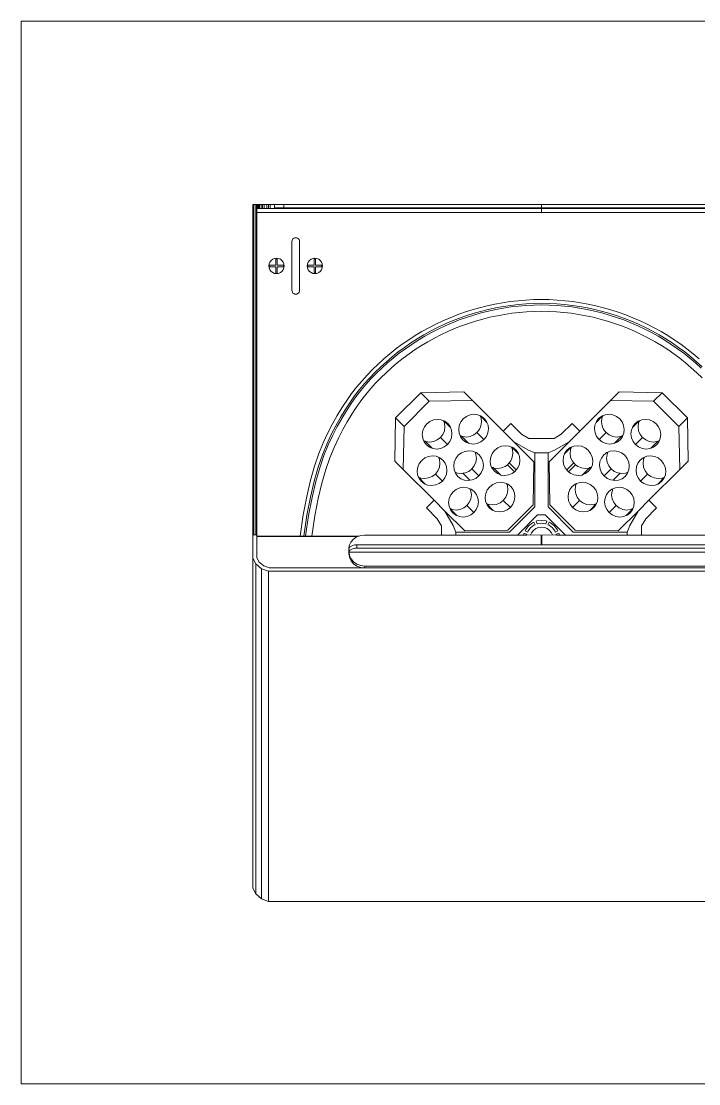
# Model space of a CAD drawing. Header units: millimetres. Extents: x 1448174 to 1599581, y -224422 to -106989.
# Drawn here: x 1483051 to 1483440, y -137443 to -136833 of the extents above; entities that cross this region are included whole.
import ezdxf

# ---------------------------------------------------------------- set-up
doc = ezdxf.new("R2010")
doc.units = ezdxf.units.MM
doc.header["$LTSCALE"] = 600
doc.header["$MEASUREMENT"] = 0
doc.layers.add('furniture', color=30, linetype='Continuous', lineweight=9)

# ---------------------------------------------------------------- blocks, each defined once
blk = doc.blocks.new('centrifuge pl')
for p, q in [((0.30517, 0.42891), (0.30892, 0.43216)), ((0.30892, 0.43216), (0.31344, 0.43378)), ((0.30892, 0.21716), (0.30892, 0.43216)), ((0.49129, 0.43378), (0.31344, 0.43378)), ((0.31344, 0.21878), (0.31344, 0.43378)), ((0.49129, 0.43378), (0.66915, 0.43378)), ((0.30517, 0.42891), (0.30329, 0.42512)), ((0.30329, 0.21012), (0.30329, 0.42512)), ((0.30517, 0.21391), (0.30517, 0.42891)), ((0.30517, 0.21391), (0.30892, 0.21716)), ((0.30727, 0.21267), (0.31033, 0.21532)), ((0.30892, 0.21716), (0.31344, 0.21878)), ((0.31033, 0.21532), (0.31394, 0.21662)), ((0.49129, 0.21878), (0.31344, 0.21878)), ((0.31394, 0.21662), (0.37622, 0.21662)), ((0.36888, 0.2139), (0.37102, 0.21535)), ((0.37102, 0.21535), (0.37353, 0.21628)), ((0.37353, 0.21503), (0.37102, 0.2141)), ((0.37353, 0.21628), (0.37622, 0.21662)), ((0.37622, 0.21537), (0.37353, 0.21503)), ((0.49129, 0.21662), (0.37622, 0.21662)), ((0.37622, 0.21537), (0.37622, 0.21662)), ((0.49129, 0.21537), (0.37622, 0.21537)), ((0.49129, 0.21878), (0.66915, 0.21878)), ((0.49129, 0.21662), (0.60637, 0.21662)), ((0.49129, 0.21537), (0.60637, 0.21537)), ((0.30517, 0.21391), (0.30329, 0.21012)), ((0.30329, 0.19551), (0.30329, 0.21012)), ((0.30579, 0.20968), (0.30727, 0.21267)), ((0.30579, 0.19618), (0.30579, 0.20968)), ((0.36592, 0.20758), (0.36623, 0.20982)), ((0.36623, 0.20857), (0.36592, 0.20633)), ((0.36623, 0.20982), (0.36725, 0.21201)), ((0.36725, 0.21076), (0.36623, 0.20857)), ((0.36725, 0.21201), (0.36888, 0.2139)), ((0.36888, 0.21265), (0.36725, 0.21076)), ((0.37102, 0.2141), (0.36888, 0.21265)), ((0.36579, 0.20633), (0.36579, 0.20758)), ((0.36579, 0.20758), (0.36592, 0.20758)), ((0.36592, 0.20633), (0.36579, 0.20633)), ((0.36579, 0.20633), (0.36597, 0.20565)), ((0.36579, 0.20417), (0.36579, 0.20633)), ((0.36579, 0.20417), (0.36597, 0.20348)), ((0.3661, 0.20193), (0.36579, 0.20417)), ((0.36592, 0.20633), (0.36592, 0.20758)), ((0.36592, 0.20633), (0.49129, 0.20633)), ((0.36597, 0.20565), (0.3665, 0.20501)), ((0.36597, 0.20348), (0.3665, 0.20285)), ((0.36712, 0.19974), (0.3661, 0.20193)), ((0.3665, 0.20501), (0.36734, 0.20447)), ((0.3665, 0.20285), (0.36734, 0.2023)), ((0.36734, 0.20447), (0.36843, 0.20405)), ((0.36734, 0.2023), (0.36843, 0.20188)), ((0.36843, 0.20405), (0.3697, 0.20378)), ((0.36843, 0.20188), (0.3697, 0.20162)), ((0.3697, 0.20378), (0.37107, 0.20369)), ((0.3697, 0.20162), (0.37107, 0.20153)), ((0.37107, 0.20369), (0.37107, 0.20153)), ((0.49129, 0.20369), (0.37107, 0.20369)), ((0.49116, 0.20153), (0.37107, 0.20153)), ((0.49129, 0.20153), (0.49116, 0.20153)), ((0.49116, 0.19618), (0.49116, 0.20153)), ((0.61666, 0.20633), (0.49129, 0.20633)), ((0.49129, 0.20369), (0.61152, 0.20369)), ((0.49129, 0.20153), (0.49143, 0.20153)), ((0.49143, 0.20153), (0.61152, 0.20153)), ((0.49143, 0.20153), (0.49143, 0.19618)), ((0.30392, 0.19496), (0.30329, 0.19551)), ((0.30329, -0.02004), (0.30329, 0.19551)), ((0.30392, 0.19496), (0.30517, 0.19496)), ((0.30392, -0.02004), (0.30392, 0.19496)), ((0.30517, 0.19496), (0.30579, 0.19551)), ((0.30517, -0.02004), (0.30517, 0.19496)), ((0.37147, 0.19618), (0.30579, 0.19618)), ((0.30579, 0.19618), (0.30582, 0.19602)), ((0.30579, 0.19551), (0.30582, 0.19602)), ((0.30579, 0.19551), (0.30579, 0.01928)), ((0.30582, 0.19602), (0.3059, 0.19589)), ((0.3059, 0.19589), (0.30602, 0.19582)), ((0.30602, 0.19582), (0.30618, 0.19579)), ((0.33401, 0.19579), (0.30618, 0.19579)), ((0.33651, 0.19579), (0.33401, 0.19579)), ((0.3376, 0.19579), (0.33651, 0.19579)), ((0.34179, 0.19579), (0.3376, 0.19579)), ((0.37252, 0.19579), (0.34179, 0.19579)), ((0.36875, 0.19785), (0.36712, 0.19974)), ((0.37089, 0.1964), (0.36875, 0.19785)), ((0.37147, 0.19618), (0.37089, 0.1964)), ((0.37252, 0.19579), (0.37147, 0.19618)), ((0.37339, 0.19547), (0.37252, 0.19579)), ((0.37609, 0.19513), (0.37339, 0.19547)), ((0.42608, 0.19513), (0.37609, 0.19513)), ((0.42608, 0.18924), (0.42608, 0.19513)), ((0.43544, 0.19513), (0.42608, 0.19513)), ((0.43544, 0.19513), (0.43544, 0.1932)), ((0.47587, 0.19513), (0.43544, 0.19513)), ((0.47587, 0.19513), (0.47587, 0.19496)), ((0.47972, 0.19513), (0.47587, 0.19513)), ((0.48879, 0.18204), (0.47587, 0.19496)), ((0.47972, 0.19513), (0.47981, 0.19439)), ((0.4816, 0.19513), (0.47972, 0.19513)), ((0.47981, 0.19439), (0.47994, 0.19408)), ((0.47994, 0.19408), (0.48174, 0.19462)), ((0.4816, 0.19513), (0.48163, 0.19488)), ((0.48422, 0.1951), (0.4816, 0.19513)), ((0.48163, 0.19488), (0.48174, 0.19462)), ((0.48422, 0.1951), (0.48421, 0.19513)), ((0.49116, 0.19513), (0.48422, 0.1951)), ((0.4848, 0.19371), (0.48422, 0.1951)), ((0.49129, 0.19618), (0.49116, 0.19618)), ((0.49116, 0.19579), (0.49116, 0.19618)), ((0.49129, 0.19579), (0.49116, 0.19579)), ((0.49116, 0.19554), (0.49116, 0.19579)), ((0.49129, 0.19552), (0.49116, 0.19554)), ((0.49116, 0.19513), (0.49116, 0.19554)), ((0.49129, 0.19618), (0.49143, 0.19618)), ((0.49129, 0.19618), (0.49129, 0.19579)), ((0.49129, 0.19579), (0.49143, 0.19579)), ((0.49129, 0.19579), (0.49129, 0.19552)), ((0.49143, 0.19554), (0.49129, 0.19552)), ((0.49143, 0.19618), (0.49143, 0.19579)), ((0.49143, 0.19579), (0.49143, 0.19554)), ((0.49143, 0.19554), (0.49143, 0.19513)), ((0.49143, 0.19513), (0.49837, 0.1951)), ((0.49379, 0.18204), (0.50672, 0.19496)), ((0.49779, 0.19371), (0.49837, 0.1951)), ((0.49837, 0.1951), (0.49838, 0.19513)), ((0.49837, 0.1951), (0.50099, 0.19513)), ((0.50095, 0.19488), (0.50085, 0.19462)), ((0.50265, 0.19408), (0.50085, 0.19462)), ((0.50099, 0.19513), (0.50095, 0.19488)), ((0.50099, 0.19513), (0.50287, 0.19513)), ((0.50277, 0.19439), (0.50265, 0.19408)), ((0.50287, 0.19513), (0.50277, 0.19439)), ((0.50287, 0.19513), (0.50672, 0.19513)), ((0.50672, 0.19513), (0.50672, 0.19496)), ((0.50672, 0.19513), (0.54715, 0.19513)), ((0.54715, 0.19513), (0.54715, 0.1932)), ((0.54715, 0.19513), (0.55651, 0.19513)), ((0.55651, 0.18924), (0.55651, 0.19513)), ((0.55651, 0.19513), (0.6065, 0.19513)), ((0.42337, 0.18454), (0.42608, 0.18924)), ((0.42837, 0.17954), (0.44132, 0.19249)), ((0.43379, 0.18894), (0.42837, 0.17954)), ((0.43544, 0.1932), (0.43379, 0.18894)), ((0.43544, 0.1932), (0.47056, 0.1932)), ((0.44132, 0.19249), (0.46936, 0.19201)), ((0.46936, 0.19201), (0.48584, 0.17553)), ((0.47056, 0.1932), (0.48703, 0.17673)), ((0.48231, 0.19324), (0.48062, 0.19245)), ((0.48062, 0.19245), (0.481, 0.19152)), ((0.481, 0.19152), (0.48289, 0.18906)), ((0.48231, 0.19324), (0.48263, 0.19246)), ((0.48263, 0.19246), (0.48422, 0.19039)), ((0.48289, 0.18906), (0.48535, 0.18717)), ((0.48422, 0.19039), (0.48629, 0.1888)), ((0.48599, 0.19216), (0.4848, 0.19371)), ((0.48535, 0.18717), (0.48628, 0.18679)), ((0.48599, 0.19216), (0.48754, 0.19097)), ((0.48707, 0.18848), (0.48628, 0.18679)), ((0.48629, 0.1888), (0.48707, 0.18848)), ((0.48754, 0.19097), (0.48935, 0.19022)), ((0.48845, 0.18791), (0.48791, 0.18611)), ((0.48845, 0.18791), (0.48871, 0.18781)), ((0.48871, 0.18781), (0.49129, 0.18746)), ((0.48935, 0.19022), (0.49129, 0.18996)), ((0.49324, 0.19022), (0.49129, 0.18996)), ((0.49388, 0.18781), (0.49129, 0.18746)), ((0.49504, 0.19097), (0.49324, 0.19022)), ((0.49414, 0.18791), (0.49388, 0.18781)), ((0.49414, 0.18791), (0.49468, 0.18611)), ((0.49504, 0.19097), (0.4966, 0.19216)), ((0.49629, 0.1888), (0.49552, 0.18848)), ((0.49552, 0.18848), (0.49631, 0.18679)), ((0.51203, 0.1932), (0.49556, 0.17673)), ((0.49837, 0.19039), (0.49629, 0.1888)), ((0.49724, 0.18717), (0.49631, 0.18679)), ((0.4966, 0.19216), (0.49779, 0.19371)), ((0.51322, 0.19201), (0.49675, 0.17553)), ((0.4997, 0.18906), (0.49724, 0.18717)), ((0.49995, 0.19246), (0.49837, 0.19039)), ((0.50159, 0.19152), (0.4997, 0.18906)), ((0.50028, 0.19324), (0.49995, 0.19246)), ((0.50028, 0.19324), (0.50197, 0.19245)), ((0.50197, 0.19245), (0.50159, 0.19152)), ((0.54715, 0.1932), (0.51203, 0.1932)), ((0.54126, 0.19249), (0.51322, 0.19201)), ((0.54126, 0.19249), (0.55422, 0.17954)), ((0.54715, 0.1932), (0.54879, 0.18894)), ((0.54879, 0.18894), (0.55422, 0.17954)), ((0.55922, 0.18454), (0.55651, 0.18924)), ((0.41629, 0.17746), (0.42337, 0.18454)), ((0.43182, 0.17817), (0.43608, 0.18243)), ((0.43204, 0.17873), (0.43354, 0.18071)), ((0.43354, 0.18071), (0.43552, 0.18221)), ((0.43552, 0.18221), (0.43608, 0.18243)), ((0.43608, 0.18243), (0.43784, 0.18314)), ((0.43784, 0.18314), (0.44034, 0.18342)), ((0.44034, 0.18342), (0.44285, 0.18305)), ((0.44266, 0.17589), (0.44724, 0.18047)), ((0.44285, 0.18305), (0.44521, 0.18204)), ((0.44521, 0.18204), (0.44724, 0.18047)), ((0.44724, 0.18047), (0.44881, 0.17844)), ((0.46162, 0.17985), (0.46412, 0.18014)), ((0.46412, 0.18014), (0.46663, 0.17977)), ((0.48791, 0.18611), (0.48822, 0.18598)), ((0.49129, 0.18558), (0.48822, 0.18598)), ((0.49129, 0.18204), (0.48879, 0.18204)), ((0.49129, 0.18558), (0.49437, 0.18598)), ((0.49129, 0.18204), (0.49379, 0.18204)), ((0.49468, 0.18611), (0.49437, 0.18598)), ((0.51847, 0.18014), (0.51596, 0.17977)), ((0.52097, 0.17985), (0.51847, 0.18014)), ((0.53535, 0.18047), (0.53377, 0.17844)), ((0.53738, 0.18204), (0.53535, 0.18047)), ((0.53992, 0.17589), (0.53535, 0.18047)), ((0.53973, 0.18305), (0.53738, 0.18204)), ((0.54225, 0.18342), (0.53973, 0.18305)), ((0.54475, 0.18314), (0.54225, 0.18342)), ((0.54651, 0.18243), (0.54475, 0.18314)), ((0.54707, 0.18221), (0.54651, 0.18243)), ((0.55077, 0.17817), (0.54651, 0.18243)), ((0.54905, 0.18071), (0.54707, 0.18221)), ((0.55055, 0.17873), (0.54905, 0.18071)), ((0.56629, 0.17746), (0.55922, 0.18454)), ((0.42129, 0.17246), (0.41629, 0.17746)), ((0.42837, 0.17954), (0.42129, 0.17246)), ((0.43082, 0.17391), (0.43111, 0.17641)), ((0.4312, 0.17139), (0.43082, 0.17391)), ((0.43111, 0.17641), (0.43173, 0.17795)), ((0.43173, 0.17795), (0.43327, 0.17856)), ((0.43173, 0.17795), (0.43182, 0.17817)), ((0.43182, 0.17817), (0.43204, 0.17873)), ((0.43327, 0.17856), (0.43577, 0.17885)), ((0.43577, 0.17885), (0.43828, 0.17848)), ((0.43828, 0.17848), (0.44063, 0.17747)), ((0.44063, 0.17747), (0.44266, 0.17589)), ((0.44266, 0.17589), (0.44424, 0.17386)), ((0.44424, 0.17386), (0.44525, 0.17151)), ((0.44881, 0.17844), (0.44982, 0.17608)), ((0.44982, 0.17608), (0.45019, 0.17357)), ((0.45019, 0.17357), (0.44991, 0.17107)), ((0.4546, 0.17062), (0.45489, 0.17312)), ((0.45489, 0.17312), (0.4555, 0.17466)), ((0.4555, 0.17466), (0.45704, 0.17528)), ((0.4555, 0.17466), (0.45559, 0.17489)), ((0.45559, 0.17489), (0.45985, 0.17915)), ((0.45559, 0.17489), (0.45581, 0.17544)), ((0.45581, 0.17544), (0.45732, 0.17742)), ((0.45704, 0.17528), (0.45954, 0.17556)), ((0.45732, 0.17742), (0.4593, 0.17893)), ((0.4593, 0.17893), (0.45985, 0.17915)), ((0.45954, 0.17556), (0.46205, 0.17519)), ((0.45985, 0.17915), (0.46162, 0.17985)), ((0.46205, 0.17519), (0.46441, 0.17418)), ((0.46441, 0.17418), (0.46644, 0.17261)), ((0.46644, 0.17261), (0.47101, 0.17718)), ((0.46663, 0.17977), (0.46898, 0.17876)), ((0.46898, 0.17876), (0.47101, 0.17718)), ((0.47101, 0.17718), (0.47259, 0.17515)), ((0.47259, 0.17515), (0.4736, 0.1728)), ((0.48632, 0.14749), (0.48584, 0.17553)), ((0.48703, 0.14161), (0.48703, 0.17673)), ((0.49556, 0.14161), (0.49556, 0.17673)), ((0.49626, 0.14749), (0.49675, 0.17553)), ((0.51, 0.17515), (0.50899, 0.1728)), ((0.51157, 0.17718), (0.51, 0.17515)), ((0.51361, 0.17876), (0.51157, 0.17718)), ((0.51615, 0.17261), (0.51157, 0.17718)), ((0.51596, 0.17977), (0.51361, 0.17876)), ((0.51818, 0.17418), (0.51615, 0.17261)), ((0.52053, 0.17519), (0.51818, 0.17418)), ((0.52305, 0.17556), (0.52053, 0.17519)), ((0.52273, 0.17915), (0.52097, 0.17985)), ((0.527, 0.17489), (0.52273, 0.17915)), ((0.52329, 0.17893), (0.52273, 0.17915)), ((0.52555, 0.17528), (0.52305, 0.17556)), ((0.52527, 0.17742), (0.52329, 0.17893)), ((0.52677, 0.17544), (0.52527, 0.17742)), ((0.52709, 0.17466), (0.52555, 0.17528)), ((0.527, 0.17489), (0.52677, 0.17544)), ((0.52709, 0.17466), (0.527, 0.17489)), ((0.5277, 0.17312), (0.52709, 0.17466)), ((0.52799, 0.17062), (0.5277, 0.17312)), ((0.53277, 0.17608), (0.53239, 0.17357)), ((0.53239, 0.17357), (0.53268, 0.17107)), ((0.53377, 0.17844), (0.53277, 0.17608)), ((0.53835, 0.17386), (0.53734, 0.17151)), ((0.53992, 0.17589), (0.53835, 0.17386)), ((0.54196, 0.17747), (0.53992, 0.17589)), ((0.54431, 0.17848), (0.54196, 0.17747)), ((0.54682, 0.17885), (0.54431, 0.17848)), ((0.54932, 0.17856), (0.54682, 0.17885)), ((0.55086, 0.17795), (0.54932, 0.17856)), ((0.55077, 0.17817), (0.55055, 0.17873)), ((0.55086, 0.17795), (0.55077, 0.17817)), ((0.55148, 0.17641), (0.55086, 0.17795)), ((0.55139, 0.17139), (0.55176, 0.17391)), ((0.55176, 0.17391), (0.55148, 0.17641)), ((0.55422, 0.17954), (0.56129, 0.17246)), ((0.56129, 0.17246), (0.56629, 0.17746)), ((0.42129, 0.17246), (0.40126, 0.15243)), ((0.43221, 0.16904), (0.4312, 0.17139)), ((0.43378, 0.16701), (0.43221, 0.16904)), ((0.43581, 0.16544), (0.43378, 0.16701)), ((0.44533, 0.16649), (0.44472, 0.16496)), ((0.44525, 0.17151), (0.44562, 0.169)), ((0.44562, 0.169), (0.44533, 0.16649)), ((0.44748, 0.16677), (0.4455, 0.16527)), ((0.44898, 0.16875), (0.44748, 0.16677)), ((0.44991, 0.17107), (0.44898, 0.16875)), ((0.45497, 0.16811), (0.4546, 0.17062)), ((0.45598, 0.16576), (0.45497, 0.16811)), ((0.46644, 0.17261), (0.46801, 0.17058)), ((0.46801, 0.17058), (0.46902, 0.16822)), ((0.46902, 0.16822), (0.46939, 0.16571)), ((0.47368, 0.16779), (0.47276, 0.16547)), ((0.4736, 0.1728), (0.47397, 0.17029)), ((0.47397, 0.17029), (0.47368, 0.16779)), ((0.50899, 0.1728), (0.50862, 0.17029)), ((0.50862, 0.17029), (0.50891, 0.16779)), ((0.50891, 0.16779), (0.50983, 0.16547)), ((0.51357, 0.16822), (0.51319, 0.16571)), ((0.51458, 0.17058), (0.51357, 0.16822)), ((0.51615, 0.17261), (0.51458, 0.17058)), ((0.52661, 0.16576), (0.52762, 0.16811)), ((0.52762, 0.16811), (0.52799, 0.17062)), ((0.53268, 0.17107), (0.53361, 0.16875)), ((0.53361, 0.16875), (0.53511, 0.16677)), ((0.53511, 0.16677), (0.53709, 0.16527)), ((0.53734, 0.17151), (0.53697, 0.169)), ((0.53697, 0.169), (0.53726, 0.16649)), ((0.53726, 0.16649), (0.53787, 0.16496)), ((0.54678, 0.16544), (0.54881, 0.16701)), ((0.54881, 0.16701), (0.55038, 0.16904)), ((0.55038, 0.16904), (0.55139, 0.17139)), ((0.56129, 0.17246), (0.58132, 0.15243)), ((0.41133, 0.15768), (0.41559, 0.16194)), ((0.41155, 0.15824), (0.41305, 0.16022)), ((0.41305, 0.16022), (0.41503, 0.16172)), ((0.41503, 0.16172), (0.41559, 0.16194)), ((0.41559, 0.16194), (0.41735, 0.16265)), ((0.41735, 0.16265), (0.41985, 0.16293)), ((0.41985, 0.16293), (0.42236, 0.16256)), ((0.42217, 0.1554), (0.42675, 0.15998)), ((0.42236, 0.16256), (0.42472, 0.16155)), ((0.42472, 0.16155), (0.42675, 0.15998)), ((0.42675, 0.15998), (0.42832, 0.15795)), ((0.43817, 0.16443), (0.43581, 0.16544)), ((0.44068, 0.16405), (0.43817, 0.16443)), ((0.43881, 0.15844), (0.44113, 0.15936)), ((0.44001, 0.15493), (0.44459, 0.15951)), ((0.44318, 0.16434), (0.44068, 0.16405)), ((0.44113, 0.15936), (0.44363, 0.15965)), ((0.44318, 0.16434), (0.44472, 0.16496)), ((0.44363, 0.15965), (0.44459, 0.15951)), ((0.44459, 0.15951), (0.44614, 0.15928)), ((0.4455, 0.16527), (0.44472, 0.16496)), ((0.44614, 0.15928), (0.44849, 0.15827)), ((0.45755, 0.16373), (0.45598, 0.16576)), ((0.45959, 0.16215), (0.45755, 0.16373)), ((0.46194, 0.16114), (0.45959, 0.16215)), ((0.46445, 0.16077), (0.46194, 0.16114)), ((0.46695, 0.16106), (0.46445, 0.16077)), ((0.46695, 0.16106), (0.46849, 0.16167)), ((0.46911, 0.16321), (0.46849, 0.16167)), ((0.46927, 0.16198), (0.46849, 0.16167)), ((0.46939, 0.16571), (0.46911, 0.16321)), ((0.47125, 0.16349), (0.46927, 0.16198)), ((0.47276, 0.16547), (0.47125, 0.16349)), ((0.50983, 0.16547), (0.51134, 0.16349)), ((0.51134, 0.16349), (0.51332, 0.16198)), ((0.51319, 0.16571), (0.51348, 0.16321)), ((0.51332, 0.16198), (0.5141, 0.16167)), ((0.51348, 0.16321), (0.5141, 0.16167)), ((0.51563, 0.16106), (0.5141, 0.16167)), ((0.51563, 0.16106), (0.51814, 0.16077)), ((0.51814, 0.16077), (0.52065, 0.16114)), ((0.52065, 0.16114), (0.523, 0.16215)), ((0.523, 0.16215), (0.52503, 0.16373)), ((0.52503, 0.16373), (0.52661, 0.16576)), ((0.53645, 0.15928), (0.5341, 0.15827)), ((0.538, 0.15951), (0.53645, 0.15928)), ((0.53709, 0.16527), (0.53787, 0.16496)), ((0.53941, 0.16434), (0.53787, 0.16496)), ((0.53896, 0.15965), (0.538, 0.15951)), ((0.54258, 0.15493), (0.538, 0.15951)), ((0.54146, 0.15936), (0.53896, 0.15965)), ((0.53941, 0.16434), (0.54191, 0.16405)), ((0.54378, 0.15844), (0.54146, 0.15936)), ((0.54191, 0.16405), (0.54442, 0.16443)), ((0.54442, 0.16443), (0.54678, 0.16544)), ((0.55584, 0.15998), (0.55427, 0.15795)), ((0.55787, 0.16155), (0.55584, 0.15998)), ((0.56041, 0.1554), (0.55584, 0.15998)), ((0.56022, 0.16256), (0.55787, 0.16155)), ((0.56274, 0.16293), (0.56022, 0.16256)), ((0.56524, 0.16265), (0.56274, 0.16293)), ((0.567, 0.16194), (0.56524, 0.16265)), ((0.56756, 0.16172), (0.567, 0.16194)), ((0.57126, 0.15768), (0.567, 0.16194)), ((0.56954, 0.16022), (0.56756, 0.16172)), ((0.57104, 0.15824), (0.56954, 0.16022)), ((0.39577, 0.14694), (0.40126, 0.15243)), ((0.40126, 0.15243), (0.40175, 0.12439)), ((0.41033, 0.15342), (0.41062, 0.15592)), ((0.41071, 0.1509), (0.41033, 0.15342)), ((0.41062, 0.15592), (0.41124, 0.15746)), ((0.41124, 0.15746), (0.41278, 0.15807)), ((0.41124, 0.15746), (0.41133, 0.15768)), ((0.41133, 0.15768), (0.41155, 0.15824)), ((0.41278, 0.15807), (0.41528, 0.15836)), ((0.41528, 0.15836), (0.41779, 0.15798)), ((0.41779, 0.15798), (0.42014, 0.15698)), ((0.42014, 0.15698), (0.42217, 0.1554)), ((0.42217, 0.1554), (0.42375, 0.15337)), ((0.42375, 0.15337), (0.42476, 0.15102)), ((0.42832, 0.15795), (0.42933, 0.15559)), ((0.42933, 0.15559), (0.4297, 0.15308)), ((0.4297, 0.15308), (0.42942, 0.15058)), ((0.43411, 0.15013), (0.4344, 0.15263)), ((0.4344, 0.15263), (0.43501, 0.15417)), ((0.43501, 0.15417), (0.43532, 0.15495)), ((0.43501, 0.15417), (0.43655, 0.15479)), ((0.43532, 0.15495), (0.43683, 0.15693)), ((0.43655, 0.15479), (0.43905, 0.15507)), ((0.43683, 0.15693), (0.43881, 0.15844)), ((0.43905, 0.15507), (0.44001, 0.15493)), ((0.44001, 0.15493), (0.44156, 0.1547)), ((0.44156, 0.1547), (0.44392, 0.15369)), ((0.44392, 0.15369), (0.44595, 0.15212)), ((0.44595, 0.15212), (0.45052, 0.15669)), ((0.44849, 0.15827), (0.45052, 0.15669)), ((0.45052, 0.15669), (0.4521, 0.15466)), ((0.4521, 0.15466), (0.45311, 0.15231)), ((0.45311, 0.15231), (0.45348, 0.1498)), ((0.4591, 0.15167), (0.4606, 0.15365)), ((0.45971, 0.15126), (0.46428, 0.15583)), ((0.4606, 0.15365), (0.46258, 0.15515)), ((0.46258, 0.15515), (0.46428, 0.15583)), ((0.46428, 0.15583), (0.4649, 0.15608)), ((0.4649, 0.15608), (0.4674, 0.15637)), ((0.4674, 0.15637), (0.46991, 0.15599)), ((0.46909, 0.14932), (0.47367, 0.1539)), ((0.46991, 0.15599), (0.47227, 0.15498)), ((0.47021, 0.1482), (0.47479, 0.15278)), ((0.47227, 0.15498), (0.47367, 0.1539)), ((0.47367, 0.1539), (0.4743, 0.15341)), ((0.4743, 0.15341), (0.47479, 0.15278)), ((0.47479, 0.15278), (0.47587, 0.15138)), ((0.5078, 0.15278), (0.50672, 0.15138)), ((0.50829, 0.15341), (0.5078, 0.15278)), ((0.51238, 0.1482), (0.5078, 0.15278)), ((0.50892, 0.1539), (0.50829, 0.15341)), ((0.51032, 0.15498), (0.50892, 0.1539)), ((0.5135, 0.14932), (0.50892, 0.1539)), ((0.51267, 0.15599), (0.51032, 0.15498)), ((0.51519, 0.15637), (0.51267, 0.15599)), ((0.51769, 0.15608), (0.51519, 0.15637)), ((0.5183, 0.15583), (0.51769, 0.15608)), ((0.52288, 0.15126), (0.5183, 0.15583)), ((0.52001, 0.15515), (0.5183, 0.15583)), ((0.52199, 0.15365), (0.52001, 0.15515)), ((0.52349, 0.15167), (0.52199, 0.15365)), ((0.52948, 0.15231), (0.52911, 0.1498)), ((0.53049, 0.15466), (0.52948, 0.15231)), ((0.53206, 0.15669), (0.53049, 0.15466)), ((0.5341, 0.15827), (0.53206, 0.15669)), ((0.53664, 0.15212), (0.53206, 0.15669)), ((0.53867, 0.15369), (0.53664, 0.15212)), ((0.54102, 0.1547), (0.53867, 0.15369)), ((0.54258, 0.15493), (0.54102, 0.1547)), ((0.54354, 0.15507), (0.54258, 0.15493)), ((0.54604, 0.15479), (0.54354, 0.15507)), ((0.54576, 0.15693), (0.54378, 0.15844)), ((0.54727, 0.15495), (0.54576, 0.15693)), ((0.54758, 0.15417), (0.54604, 0.15479)), ((0.54758, 0.15417), (0.54727, 0.15495)), ((0.54819, 0.15263), (0.54758, 0.15417)), ((0.54848, 0.15013), (0.54819, 0.15263)), ((0.55326, 0.15559), (0.55288, 0.15308)), ((0.55288, 0.15308), (0.55317, 0.15058)), ((0.55427, 0.15795), (0.55326, 0.15559)), ((0.55884, 0.15337), (0.55783, 0.15102)), ((0.56041, 0.1554), (0.55884, 0.15337)), ((0.56245, 0.15698), (0.56041, 0.1554)), ((0.5648, 0.15798), (0.56245, 0.15698)), ((0.56731, 0.15836), (0.5648, 0.15798)), ((0.56981, 0.15807), (0.56731, 0.15836)), ((0.57135, 0.15746), (0.56981, 0.15807)), ((0.57126, 0.15768), (0.57104, 0.15824)), ((0.57135, 0.15746), (0.57126, 0.15768)), ((0.57197, 0.15592), (0.57135, 0.15746)), ((0.57188, 0.1509), (0.57225, 0.15342)), ((0.57225, 0.15342), (0.57197, 0.15592)), ((0.58132, 0.15243), (0.58084, 0.12439)), ((0.58681, 0.14694), (0.58132, 0.15243)), ((0.39577, 0.14694), (0.39626, 0.1189)), ((0.41172, 0.14855), (0.41071, 0.1509)), ((0.41172, 0.14855), (0.41329, 0.14652)), ((0.41329, 0.14652), (0.41532, 0.14495)), ((0.42484, 0.146), (0.42423, 0.14447)), ((0.42476, 0.15102), (0.42513, 0.14851)), ((0.42513, 0.14851), (0.42484, 0.146)), ((0.42699, 0.14628), (0.42501, 0.14478)), ((0.42849, 0.14826), (0.42699, 0.14628)), ((0.42942, 0.15058), (0.42849, 0.14826)), ((0.43448, 0.14762), (0.43411, 0.15013)), ((0.43549, 0.14527), (0.43448, 0.14762)), ((0.44595, 0.15212), (0.44752, 0.15009)), ((0.44752, 0.15009), (0.44853, 0.14773)), ((0.44853, 0.14773), (0.4489, 0.14522)), ((0.45319, 0.1473), (0.45227, 0.14498)), ((0.45348, 0.1498), (0.45319, 0.1473)), ((0.45788, 0.14685), (0.45817, 0.14935)), ((0.45826, 0.14434), (0.45788, 0.14685)), ((0.45817, 0.14935), (0.45879, 0.15089)), ((0.45879, 0.15089), (0.4591, 0.15167)), ((0.45879, 0.15089), (0.45971, 0.15126)), ((0.45971, 0.15126), (0.46032, 0.1515)), ((0.46032, 0.1515), (0.46283, 0.15179)), ((0.46283, 0.15179), (0.46534, 0.15142)), ((0.46534, 0.15142), (0.46769, 0.15041)), ((0.46769, 0.15041), (0.46909, 0.14932)), ((0.46909, 0.14932), (0.47021, 0.1482)), ((0.47021, 0.1482), (0.4713, 0.1468)), ((0.4713, 0.1468), (0.4723, 0.14445)), ((0.48632, 0.14749), (0.47337, 0.13454)), ((0.47587, 0.15138), (0.47688, 0.14902)), ((0.47688, 0.14902), (0.47725, 0.14651)), ((0.47725, 0.14651), (0.47697, 0.14401)), ((0.50922, 0.13454), (0.49626, 0.14749)), ((0.50571, 0.14902), (0.50533, 0.14651)), ((0.50533, 0.14651), (0.50562, 0.14401)), ((0.50672, 0.15138), (0.50571, 0.14902)), ((0.51129, 0.1468), (0.51028, 0.14445)), ((0.51238, 0.1482), (0.51129, 0.1468)), ((0.5135, 0.14932), (0.51238, 0.1482)), ((0.5149, 0.15041), (0.5135, 0.14932)), ((0.51725, 0.15142), (0.5149, 0.15041)), ((0.51976, 0.15179), (0.51725, 0.15142)), ((0.52226, 0.1515), (0.51976, 0.15179)), ((0.52288, 0.15126), (0.52226, 0.1515)), ((0.5238, 0.15089), (0.52288, 0.15126)), ((0.5238, 0.15089), (0.52349, 0.15167)), ((0.52442, 0.14935), (0.5238, 0.15089)), ((0.52433, 0.14434), (0.5247, 0.14685)), ((0.5247, 0.14685), (0.52442, 0.14935)), ((0.52911, 0.1498), (0.5294, 0.1473)), ((0.5294, 0.1473), (0.53032, 0.14498)), ((0.53406, 0.14773), (0.53368, 0.14522)), ((0.53507, 0.15009), (0.53406, 0.14773)), ((0.53664, 0.15212), (0.53507, 0.15009)), ((0.5471, 0.14527), (0.54811, 0.14762)), ((0.54811, 0.14762), (0.54848, 0.15013)), ((0.55317, 0.15058), (0.5541, 0.14826)), ((0.5541, 0.14826), (0.5556, 0.14628)), ((0.5556, 0.14628), (0.55758, 0.14478)), ((0.55783, 0.15102), (0.55746, 0.14851)), ((0.55746, 0.14851), (0.55775, 0.146)), ((0.55775, 0.146), (0.55836, 0.14447)), ((0.5693, 0.14652), (0.56727, 0.14495)), ((0.57087, 0.14855), (0.5693, 0.14652)), ((0.57087, 0.14855), (0.57188, 0.1509)), ((0.58681, 0.14694), (0.58633, 0.1189)), ((0.41767, 0.14394), (0.41532, 0.14495)), ((0.41544, 0.13405), (0.42002, 0.13863)), ((0.42019, 0.14356), (0.41767, 0.14394)), ((0.41832, 0.13795), (0.42002, 0.13863)), ((0.42002, 0.13863), (0.42063, 0.13887)), ((0.42269, 0.14385), (0.42019, 0.14356)), ((0.42063, 0.13887), (0.42314, 0.13916)), ((0.42269, 0.14385), (0.42423, 0.14447)), ((0.42314, 0.13916), (0.42565, 0.13879)), ((0.42501, 0.14478), (0.42423, 0.14447)), ((0.42565, 0.13879), (0.428, 0.13778)), ((0.43706, 0.14323), (0.43549, 0.14527)), ((0.4391, 0.14166), (0.43706, 0.14323)), ((0.44145, 0.14065), (0.4391, 0.14166)), ((0.44145, 0.14065), (0.44396, 0.14028)), ((0.44646, 0.14057), (0.44396, 0.14028)), ((0.448, 0.14118), (0.44646, 0.14057)), ((0.44862, 0.14272), (0.448, 0.14118)), ((0.44878, 0.14149), (0.448, 0.14118)), ((0.4489, 0.14522), (0.44862, 0.14272)), ((0.45076, 0.143), (0.44878, 0.14149)), ((0.45227, 0.14498), (0.45076, 0.143)), ((0.45927, 0.14198), (0.45826, 0.14434)), ((0.46084, 0.13995), (0.45927, 0.14198)), ((0.46287, 0.13838), (0.46084, 0.13995)), ((0.47239, 0.13944), (0.47178, 0.1379)), ((0.472, 0.13799), (0.47626, 0.14225)), ((0.4723, 0.14445), (0.47268, 0.14194)), ((0.47268, 0.14194), (0.47239, 0.13944)), ((0.47454, 0.13971), (0.47256, 0.13821)), ((0.47337, 0.13454), (0.48277, 0.13996)), ((0.47604, 0.14169), (0.47454, 0.13971)), ((0.47626, 0.14225), (0.47604, 0.14169)), ((0.47697, 0.14401), (0.47626, 0.14225)), ((0.48277, 0.13996), (0.48703, 0.14161)), ((0.48703, 0.14161), (0.49129, 0.14161)), ((0.49556, 0.14161), (0.49129, 0.14161)), ((0.49982, 0.13996), (0.49556, 0.14161)), ((0.50922, 0.13454), (0.49982, 0.13996)), ((0.50562, 0.14401), (0.50633, 0.14225)), ((0.51059, 0.13799), (0.50633, 0.14225)), ((0.50633, 0.14225), (0.50655, 0.14169)), ((0.50655, 0.14169), (0.50805, 0.13971)), ((0.50805, 0.13971), (0.51003, 0.13821)), ((0.51028, 0.14445), (0.50991, 0.14194)), ((0.50991, 0.14194), (0.5102, 0.13944)), ((0.5102, 0.13944), (0.51081, 0.1379)), ((0.51972, 0.13838), (0.52175, 0.13995)), ((0.52175, 0.13995), (0.52332, 0.14198)), ((0.52332, 0.14198), (0.52433, 0.14434)), ((0.53032, 0.14498), (0.53183, 0.143)), ((0.53183, 0.143), (0.53381, 0.14149)), ((0.53368, 0.14522), (0.53397, 0.14272)), ((0.53381, 0.14149), (0.53459, 0.14118)), ((0.53397, 0.14272), (0.53459, 0.14118)), ((0.53459, 0.14118), (0.53613, 0.14057)), ((0.53613, 0.14057), (0.53863, 0.14028)), ((0.54114, 0.14065), (0.53863, 0.14028)), ((0.54114, 0.14065), (0.54349, 0.14166)), ((0.54349, 0.14166), (0.54552, 0.14323)), ((0.54552, 0.14323), (0.5471, 0.14527)), ((0.55694, 0.13879), (0.55459, 0.13778)), ((0.55945, 0.13916), (0.55694, 0.13879)), ((0.55758, 0.14478), (0.55836, 0.14447)), ((0.5599, 0.14385), (0.55836, 0.14447)), ((0.56195, 0.13887), (0.55945, 0.13916)), ((0.5599, 0.14385), (0.5624, 0.14356)), ((0.56257, 0.13863), (0.56195, 0.13887)), ((0.5624, 0.14356), (0.56491, 0.14394)), ((0.56427, 0.13795), (0.56257, 0.13863)), ((0.56715, 0.13405), (0.56257, 0.13863)), ((0.56491, 0.14394), (0.56727, 0.14495)), ((0.41362, 0.12964), (0.41391, 0.13214)), ((0.41391, 0.13214), (0.41452, 0.13368)), ((0.41452, 0.13368), (0.41483, 0.13446)), ((0.41452, 0.13368), (0.41544, 0.13405)), ((0.41483, 0.13446), (0.41634, 0.13644)), ((0.41544, 0.13405), (0.41606, 0.1343)), ((0.41606, 0.1343), (0.41856, 0.13458)), ((0.41634, 0.13644), (0.41832, 0.13795)), ((0.41856, 0.13458), (0.42107, 0.13421)), ((0.42107, 0.13421), (0.42343, 0.1332)), ((0.42343, 0.1332), (0.42546, 0.13163)), ((0.42546, 0.13163), (0.43003, 0.1362)), ((0.42546, 0.13163), (0.42703, 0.1296)), ((0.428, 0.13778), (0.43003, 0.1362)), ((0.43003, 0.1362), (0.43161, 0.13417)), ((0.43161, 0.13417), (0.43262, 0.13182)), ((0.43262, 0.13182), (0.43299, 0.12931)), ((0.43861, 0.13118), (0.44011, 0.13316)), ((0.43922, 0.13077), (0.44379, 0.13534)), ((0.44011, 0.13316), (0.44209, 0.13466)), ((0.44209, 0.13466), (0.44379, 0.13534)), ((0.44379, 0.13534), (0.44441, 0.13559)), ((0.44441, 0.13559), (0.44691, 0.13587)), ((0.44691, 0.13587), (0.44942, 0.1355)), ((0.44923, 0.12834), (0.45381, 0.13292)), ((0.44942, 0.1355), (0.45178, 0.13449)), ((0.45178, 0.13449), (0.45381, 0.13292)), ((0.45381, 0.13292), (0.45538, 0.13089)), ((0.46522, 0.13737), (0.46287, 0.13838)), ((0.46774, 0.137), (0.46522, 0.13737)), ((0.46629, 0.12746), (0.47337, 0.13454)), ((0.47024, 0.13728), (0.46774, 0.137)), ((0.47178, 0.1379), (0.47024, 0.13728)), ((0.472, 0.13799), (0.47178, 0.1379)), ((0.47256, 0.13821), (0.472, 0.13799)), ((0.48307, 0.13225), (0.47837, 0.12954)), ((0.49129, 0.13225), (0.48307, 0.13225)), ((0.49129, 0.13225), (0.49952, 0.13225)), ((0.49952, 0.13225), (0.50422, 0.12954)), ((0.51629, 0.12746), (0.50922, 0.13454)), ((0.51003, 0.13821), (0.51059, 0.13799)), ((0.51059, 0.13799), (0.51081, 0.1379)), ((0.51081, 0.1379), (0.51235, 0.13728)), ((0.51235, 0.13728), (0.51485, 0.137)), ((0.51485, 0.137), (0.51736, 0.13737)), ((0.51736, 0.13737), (0.51972, 0.13838)), ((0.52878, 0.13292), (0.52721, 0.13089)), ((0.53081, 0.13449), (0.52878, 0.13292)), ((0.53336, 0.12834), (0.52878, 0.13292)), ((0.53317, 0.1355), (0.53081, 0.13449)), ((0.53568, 0.13587), (0.53317, 0.1355)), ((0.53818, 0.13559), (0.53568, 0.13587)), ((0.5388, 0.13534), (0.53818, 0.13559)), ((0.5405, 0.13466), (0.5388, 0.13534)), ((0.54337, 0.13077), (0.5388, 0.13534)), ((0.54248, 0.13316), (0.5405, 0.13466)), ((0.54398, 0.13118), (0.54248, 0.13316)), ((0.54997, 0.13182), (0.5496, 0.12931)), ((0.55098, 0.13417), (0.54997, 0.13182)), ((0.55255, 0.1362), (0.55098, 0.13417)), ((0.55459, 0.13778), (0.55255, 0.1362)), ((0.55713, 0.13163), (0.55255, 0.1362)), ((0.55713, 0.13163), (0.55556, 0.1296)), ((0.55916, 0.1332), (0.55713, 0.13163)), ((0.56152, 0.13421), (0.55916, 0.1332)), ((0.56403, 0.13458), (0.56152, 0.13421)), ((0.56653, 0.1343), (0.56403, 0.13458)), ((0.56625, 0.13644), (0.56427, 0.13795)), ((0.56776, 0.13446), (0.56625, 0.13644)), ((0.56715, 0.13405), (0.56653, 0.1343)), ((0.56807, 0.13368), (0.56715, 0.13405)), ((0.56807, 0.13368), (0.56776, 0.13446)), ((0.56868, 0.13214), (0.56807, 0.13368)), ((0.56897, 0.12964), (0.56868, 0.13214)), ((0.41399, 0.12713), (0.41362, 0.12964)), ((0.415, 0.12478), (0.41399, 0.12713)), ((0.41657, 0.12274), (0.415, 0.12478)), ((0.42703, 0.1296), (0.42804, 0.12724)), ((0.42773, 0.12078), (0.432, 0.12504)), ((0.42804, 0.12724), (0.42841, 0.12473)), ((0.42841, 0.12473), (0.42813, 0.12223)), ((0.432, 0.12504), (0.43177, 0.12449)), ((0.4327, 0.12681), (0.432, 0.12504)), ((0.43299, 0.12931), (0.4327, 0.12681)), ((0.43739, 0.12636), (0.43768, 0.12886)), ((0.43777, 0.12385), (0.43739, 0.12636)), ((0.43768, 0.12886), (0.4383, 0.1304)), ((0.4383, 0.1304), (0.43861, 0.13118)), ((0.4383, 0.1304), (0.43922, 0.13077)), ((0.43922, 0.13077), (0.43983, 0.13101)), ((0.43983, 0.13101), (0.44234, 0.1313)), ((0.44234, 0.1313), (0.44485, 0.13093)), ((0.44485, 0.13093), (0.4472, 0.12992)), ((0.46629, 0.12746), (0.44626, 0.10743)), ((0.4472, 0.12992), (0.44923, 0.12834)), ((0.44923, 0.12834), (0.45081, 0.12631)), ((0.45081, 0.12631), (0.45181, 0.12396)), ((0.45538, 0.13089), (0.45639, 0.12853)), ((0.45639, 0.12853), (0.45676, 0.12602)), ((0.45676, 0.12602), (0.45648, 0.12352)), ((0.47129, 0.12246), (0.46629, 0.12746)), ((0.47837, 0.12954), (0.47129, 0.12246)), ((0.50422, 0.12954), (0.51129, 0.12246)), ((0.51129, 0.12246), (0.51629, 0.12746)), ((0.51629, 0.12746), (0.53632, 0.10743)), ((0.5262, 0.12853), (0.52582, 0.12602)), ((0.52582, 0.12602), (0.52611, 0.12352)), ((0.52721, 0.13089), (0.5262, 0.12853)), ((0.53178, 0.12631), (0.53077, 0.12396)), ((0.53336, 0.12834), (0.53178, 0.12631)), ((0.53539, 0.12992), (0.53336, 0.12834)), ((0.53774, 0.13093), (0.53539, 0.12992)), ((0.54025, 0.1313), (0.53774, 0.13093)), ((0.54275, 0.13101), (0.54025, 0.1313)), ((0.54337, 0.13077), (0.54275, 0.13101)), ((0.54429, 0.1304), (0.54337, 0.13077)), ((0.54429, 0.1304), (0.54398, 0.13118)), ((0.54491, 0.12886), (0.54429, 0.1304)), ((0.54482, 0.12385), (0.54519, 0.12636)), ((0.54519, 0.12636), (0.54491, 0.12886)), ((0.5496, 0.12931), (0.54989, 0.12681)), ((0.54989, 0.12681), (0.55059, 0.12504)), ((0.55059, 0.12504), (0.55081, 0.12449)), ((0.55485, 0.12078), (0.55059, 0.12504)), ((0.55455, 0.12724), (0.55417, 0.12473)), ((0.55417, 0.12473), (0.55446, 0.12223)), ((0.55556, 0.1296), (0.55455, 0.12724)), ((0.56601, 0.12274), (0.56759, 0.12478)), ((0.56759, 0.12478), (0.5686, 0.12713)), ((0.5686, 0.12713), (0.56897, 0.12964)), ((0.39626, 0.1189), (0.40175, 0.12439)), ((0.41273, 0.10243), (0.39626, 0.1189)), ((0.41822, 0.10792), (0.40175, 0.12439)), ((0.41861, 0.12117), (0.41657, 0.12274)), ((0.42096, 0.12016), (0.41861, 0.12117)), ((0.42347, 0.11979), (0.42096, 0.12016)), ((0.42597, 0.12008), (0.42347, 0.11979)), ((0.42751, 0.12069), (0.42597, 0.12008)), ((0.42813, 0.12223), (0.42751, 0.12069)), ((0.42773, 0.12078), (0.42751, 0.12069)), ((0.42829, 0.121), (0.42773, 0.12078)), ((0.43027, 0.12251), (0.42829, 0.121)), ((0.43177, 0.12449), (0.43027, 0.12251)), ((0.43877, 0.12149), (0.43777, 0.12385)), ((0.44035, 0.11946), (0.43877, 0.12149)), ((0.44238, 0.11789), (0.44035, 0.11946)), ((0.44473, 0.11688), (0.44238, 0.11789)), ((0.4519, 0.11895), (0.45129, 0.11741)), ((0.45151, 0.1175), (0.45577, 0.12176)), ((0.45207, 0.11772), (0.45151, 0.1175)), ((0.45181, 0.12396), (0.45219, 0.12145)), ((0.45219, 0.12145), (0.4519, 0.11895)), ((0.45405, 0.11922), (0.45207, 0.11772)), ((0.45555, 0.1212), (0.45405, 0.11922)), ((0.45577, 0.12176), (0.45555, 0.1212)), ((0.45648, 0.12352), (0.45577, 0.12176)), ((0.52611, 0.12352), (0.52682, 0.12176)), ((0.53108, 0.1175), (0.52682, 0.12176)), ((0.52682, 0.12176), (0.52704, 0.1212)), ((0.52704, 0.1212), (0.52854, 0.11922)), ((0.52854, 0.11922), (0.53052, 0.11772)), ((0.53077, 0.12396), (0.5304, 0.12145)), ((0.5304, 0.12145), (0.53069, 0.11895)), ((0.53052, 0.11772), (0.53108, 0.1175)), ((0.53069, 0.11895), (0.5313, 0.11741)), ((0.53785, 0.11688), (0.54021, 0.11789)), ((0.54021, 0.11789), (0.54224, 0.11946)), ((0.54224, 0.11946), (0.54381, 0.12149)), ((0.54381, 0.12149), (0.54482, 0.12385)), ((0.55081, 0.12449), (0.55232, 0.12251)), ((0.55232, 0.12251), (0.5543, 0.121)), ((0.5543, 0.121), (0.55485, 0.12078)), ((0.55446, 0.12223), (0.55508, 0.12069)), ((0.55485, 0.12078), (0.55508, 0.12069)), ((0.55508, 0.12069), (0.55662, 0.12008)), ((0.55662, 0.12008), (0.55912, 0.11979)), ((0.55912, 0.11979), (0.56163, 0.12016)), ((0.56163, 0.12016), (0.56398, 0.12117)), ((0.56398, 0.12117), (0.56601, 0.12274)), ((0.56436, 0.10792), (0.58084, 0.12439)), ((0.56985, 0.10243), (0.58633, 0.1189)), ((0.58633, 0.1189), (0.58084, 0.12439)), ((0.44725, 0.1165), (0.44473, 0.11688)), ((0.44975, 0.11679), (0.44725, 0.1165)), ((0.45129, 0.11741), (0.44975, 0.11679)), ((0.45151, 0.1175), (0.45129, 0.11741)), ((0.53108, 0.1175), (0.5313, 0.11741)), ((0.5313, 0.11741), (0.53284, 0.11679)), ((0.53284, 0.11679), (0.53534, 0.1165)), ((0.53534, 0.1165), (0.53785, 0.11688)), ((0.41273, 0.10243), (0.41822, 0.10792)), ((0.44626, 0.10743), (0.41822, 0.10792)), ((0.44077, 0.10194), (0.44626, 0.10743)), ((0.53632, 0.10743), (0.56436, 0.10792)), ((0.54181, 0.10194), (0.53632, 0.10743)), ((0.56985, 0.10243), (0.56436, 0.10792)), ((0.44077, 0.10194), (0.41273, 0.10243)), ((0.54181, 0.10194), (0.56985, 0.10243)), ((0.32878, 0.03641), (0.32869, 0.03576)), ((0.32869, 0.03576), (0.32869, 0.00401)), ((0.32903, 0.03701), (0.32878, 0.03641)), ((0.32942, 0.03753), (0.32903, 0.03701)), ((0.32994, 0.03793), (0.32942, 0.03753)), ((0.33054, 0.03818), (0.32994, 0.03793)), ((0.33119, 0.03826), (0.33054, 0.03818)), ((0.33184, 0.03818), (0.33119, 0.03826)), ((0.33244, 0.03793), (0.33184, 0.03818)), ((0.33296, 0.03753), (0.33244, 0.03793)), ((0.33336, 0.03701), (0.33296, 0.03753)), ((0.33361, 0.03641), (0.33336, 0.03701)), ((0.33369, 0.03576), (0.33361, 0.03641)), ((0.33369, 0.00401), (0.33369, 0.03576)), ((0.31386, 0.02118), (0.31369, 0.01989)), ((0.31436, 0.02239), (0.31386, 0.02118)), ((0.31516, 0.02342), (0.31436, 0.02239)), ((0.31619, 0.02422), (0.31516, 0.02342)), ((0.3174, 0.02472), (0.31619, 0.02422)), ((0.31869, 0.02489), (0.3174, 0.02472)), ((0.31819, 0.02443), (0.31869, 0.0245)), ((0.31819, 0.02039), (0.31819, 0.02443)), ((0.31999, 0.02472), (0.31869, 0.02489)), ((0.31919, 0.02443), (0.31869, 0.0245)), ((0.31919, 0.02443), (0.31919, 0.02039)), ((0.32119, 0.02422), (0.31999, 0.02472)), ((0.32119, 0.02422), (0.32223, 0.02342)), ((0.32302, 0.02239), (0.32223, 0.02342)), ((0.32352, 0.02118), (0.32302, 0.02239)), ((0.32369, 0.01989), (0.32352, 0.02118)), ((0.33886, 0.02118), (0.33869, 0.01989)), ((0.33936, 0.02239), (0.33886, 0.02118)), ((0.34016, 0.02342), (0.33936, 0.02239)), ((0.34119, 0.02422), (0.34016, 0.02342)), ((0.3424, 0.02472), (0.34119, 0.02422)), ((0.34369, 0.02489), (0.3424, 0.02472)), ((0.34319, 0.02443), (0.34369, 0.0245)), ((0.34319, 0.02039), (0.34319, 0.02443)), ((0.34499, 0.02472), (0.34369, 0.02489)), ((0.34419, 0.02443), (0.34369, 0.0245)), ((0.34419, 0.02443), (0.34419, 0.02039)), ((0.34619, 0.02422), (0.34499, 0.02472)), ((0.34723, 0.02342), (0.34619, 0.02422)), ((0.34802, 0.02239), (0.34723, 0.02342)), ((0.34852, 0.02118), (0.34802, 0.02239)), ((0.34869, 0.01989), (0.34852, 0.02118)), ((0.30579, 0.01928), (0.30579, 0.01921)), ((0.30579, 0.01921), (0.30579, 0.01895)), ((0.30579, 0.01895), (0.30579, 0.01884)), ((0.30579, 0.01884), (0.30579, -0.01504)), ((0.31369, 0.01989), (0.31386, 0.0186)), ((0.31386, 0.0186), (0.31436, 0.01739)), ((0.31408, 0.01989), (0.31415, 0.02039)), ((0.31408, 0.01989), (0.31415, 0.01939)), ((0.31819, 0.02039), (0.31415, 0.02039)), ((0.31415, 0.01939), (0.31819, 0.01939)), ((0.31436, 0.01739), (0.31516, 0.01635)), ((0.31516, 0.01635), (0.31619, 0.01556)), ((0.31619, 0.01556), (0.3174, 0.01506)), ((0.3174, 0.01506), (0.31869, 0.01489)), ((0.31819, 0.01939), (0.31819, 0.01535)), ((0.31819, 0.01535), (0.31869, 0.01528)), ((0.31869, 0.01528), (0.31919, 0.01535)), ((0.31999, 0.01506), (0.31869, 0.01489)), ((0.31919, 0.02039), (0.32323, 0.02039)), ((0.31919, 0.01535), (0.31919, 0.01939)), ((0.32323, 0.01939), (0.31919, 0.01939)), ((0.31999, 0.01506), (0.32119, 0.01556)), ((0.32119, 0.01556), (0.32223, 0.01635)), ((0.32223, 0.01635), (0.32302, 0.01739)), ((0.32302, 0.01739), (0.32352, 0.0186)), ((0.3233, 0.01989), (0.32323, 0.02039)), ((0.32323, 0.01939), (0.3233, 0.01989)), ((0.32352, 0.0186), (0.32369, 0.01989)), ((0.33869, 0.01989), (0.33886, 0.0186)), ((0.33886, 0.0186), (0.33936, 0.01739)), ((0.33908, 0.01989), (0.33915, 0.02039)), ((0.33908, 0.01989), (0.33915, 0.01939)), ((0.34319, 0.02039), (0.33915, 0.02039)), ((0.33915, 0.01939), (0.34319, 0.01939)), ((0.33936, 0.01739), (0.34016, 0.01635)), ((0.34016, 0.01635), (0.34119, 0.01556)), ((0.34119, 0.01556), (0.3424, 0.01506)), ((0.3424, 0.01506), (0.34369, 0.01489)), ((0.34319, 0.01939), (0.34319, 0.01535)), ((0.34319, 0.01535), (0.34369, 0.01528)), ((0.34369, 0.01528), (0.34419, 0.01535)), ((0.34369, 0.01489), (0.34499, 0.01506)), ((0.34419, 0.02039), (0.34823, 0.02039)), ((0.34419, 0.01535), (0.34419, 0.01939)), ((0.34823, 0.01939), (0.34419, 0.01939)), ((0.34499, 0.01506), (0.34619, 0.01556)), ((0.34619, 0.01556), (0.34723, 0.01635)), ((0.34723, 0.01635), (0.34802, 0.01739)), ((0.34802, 0.01739), (0.34852, 0.0186)), ((0.3483, 0.01989), (0.34823, 0.02039)), ((0.34823, 0.01939), (0.3483, 0.01989)), ((0.34852, 0.0186), (0.34869, 0.01989)), ((0.32869, 0.00401), (0.32878, 0.00337)), ((0.32878, 0.00337), (0.32903, 0.00276)), ((0.32903, 0.00276), (0.32942, 0.00225)), ((0.32942, 0.00225), (0.32994, 0.00185)), ((0.33054, 0.0016), (0.32994, 0.00185)), ((0.33054, 0.0016), (0.33119, 0.00151)), ((0.33119, 0.00151), (0.33184, 0.0016)), ((0.33184, 0.0016), (0.33244, 0.00185)), ((0.33244, 0.00185), (0.33296, 0.00225)), ((0.33296, 0.00225), (0.33336, 0.00276)), ((0.33336, 0.00276), (0.33361, 0.00337)), ((0.33361, 0.00337), (0.33369, 0.00401)), ((0.30392, -0.02004), (0.30329, -0.02004)), ((0.30392, -0.02004), (0.30517, -0.02004)), ((0.30517, -0.02004), (0.30579, -0.02004)), ((0.49129, -0.01504), (0.30579, -0.01504)), ((0.30579, -0.01668), (0.30579, -0.01504)), ((0.30579, -0.01668), (0.30579, -0.0168)), ((0.30579, -0.0168), (0.30579, -0.01745)), ((0.30579, -0.01745), (0.30579, -0.0175)), ((0.30579, -0.0175), (0.30579, -0.01754)), ((0.30579, -0.02004), (0.30579, -0.01754)), ((0.30639, -0.01754), (0.30579, -0.01754)), ((0.30639, -0.02004), (0.30579, -0.02004)), ((0.30639, -0.02004), (0.30639, -0.01754)), ((0.30698, -0.01754), (0.30639, -0.01754)), ((0.30698, -0.02004), (0.30639, -0.02004)), ((0.30698, -0.02004), (0.30698, -0.01754)), ((0.30751, -0.01754), (0.30698, -0.01754)), ((0.30751, -0.02004), (0.30698, -0.02004)), ((0.30751, -0.02004), (0.30751, -0.01754)), ((0.30863, -0.01754), (0.30751, -0.01754)), ((0.30863, -0.02004), (0.30751, -0.02004)), ((0.30863, -0.02004), (0.30863, -0.01754)), ((0.30954, -0.01754), (0.30863, -0.01754)), ((0.30954, -0.02004), (0.30863, -0.02004)), ((0.30954, -0.02004), (0.30954, -0.01754)), ((0.31062, -0.01754), (0.30954, -0.01754)), ((0.31062, -0.02004), (0.30954, -0.02004)), ((0.31062, -0.02004), (0.31062, -0.01754)), ((0.31243, -0.01754), (0.31062, -0.01754)), ((0.31243, -0.02004), (0.31062, -0.02004)), ((0.31243, -0.02004), (0.31243, -0.01754)), ((0.31348, -0.01754), (0.31243, -0.01754)), ((0.31348, -0.02004), (0.31243, -0.02004)), ((0.31348, -0.02004), (0.31348, -0.01754)), ((0.31454, -0.01754), (0.31348, -0.01754)), ((0.31454, -0.02004), (0.31348, -0.02004)), ((0.31454, -0.02004), (0.31454, -0.01754)), ((0.31729, -0.01754), (0.31454, -0.01754)), ((0.31732, -0.02004), (0.31454, -0.02004)), ((0.31729, -0.01754), (0.31732, -0.01804)), ((0.31729, -0.01754), (0.49129, -0.01754)), ((0.31732, -0.02004), (0.31732, -0.01804)), ((0.31732, -0.01804), (0.32342, -0.01804)), ((0.32342, -0.02004), (0.31732, -0.02004)), ((0.32342, -0.02004), (0.32342, -0.01804)), ((0.32342, -0.01804), (0.49129, -0.01804)), ((0.49129, -0.02004), (0.32342, -0.02004)), ((0.49129, -0.01504), (0.6768, -0.01504)), ((0.49129, -0.01754), (0.49129, -0.01504)), ((0.49129, -0.01754), (0.66529, -0.01754)), ((0.49129, -0.02004), (0.49129, -0.01804)), ((0.49129, -0.01804), (0.65917, -0.01804)), ((0.49129, -0.02004), (0.65917, -0.02004))]:
    blk.add_line(p, q)
for points in [[(0.59396, 0.0804), (0.59008, 0.0771), (0.58608, 0.07393), (0.58199, 0.0709), (0.5778, 0.068), (0.57352, 0.06523), (0.56915, 0.06261), (0.5647, 0.06014), (0.56016, 0.05781), (0.55556, 0.05563), (0.55088, 0.05361), (0.54614, 0.05173), (0.54135, 0.05002), (0.53649, 0.04846), (0.5316, 0.04706), (0.52665, 0.04582), (0.52167, 0.04475), (0.51666, 0.04383), (0.51162, 0.04309), (0.50656, 0.0425), (0.50148, 0.04209), (0.49639, 0.04184), (0.49129, 0.04175), (0.4862, 0.04184), (0.48111, 0.04209), (0.47603, 0.0425), (0.47097, 0.04309), (0.46593, 0.04383), (0.46092, 0.04475), (0.45594, 0.04582), (0.45099, 0.04706), (0.44609, 0.04846), (0.44124, 0.05002), (0.43645, 0.05173), (0.43171, 0.05361), (0.42703, 0.05563), (0.42243, 0.05781), (0.41789, 0.06014), (0.41344, 0.06261), (0.40907, 0.06523), (0.40479, 0.068), (0.4006, 0.0709), (0.3965, 0.07393), (0.39251, 0.0771), (0.38863, 0.0804), (0.38485, 0.08382), (0.38119, 0.08736), (0.37764, 0.09103), (0.3742, 0.09485), (0.37086, 0.09885), (0.3676, 0.10307), (0.36441, 0.10754), (0.36127, 0.11229), (0.35819, 0.11736), (0.35513, 0.12277), (0.35211, 0.1286), (0.34914, 0.13499), (0.34625, 0.14213), (0.34346, 0.15022), (0.34082, 0.15945), (0.33835, 0.16999), (0.33607, 0.18204), (0.33401, 0.19579)], [(0.33651, 0.19579), (0.33853, 0.18227), (0.34077, 0.17042), (0.34321, 0.16004), (0.34581, 0.15097), (0.34855, 0.14301), (0.35139, 0.13598), (0.35432, 0.12969), (0.35729, 0.12396), (0.3603, 0.11863), (0.36334, 0.11364), (0.36642, 0.10897), (0.36956, 0.10457), (0.37277, 0.10042), (0.37606, 0.09648), (0.37945, 0.09272), (0.38294, 0.08911), (0.38654, 0.08562), (0.39026, 0.08225), (0.39408, 0.07901), (0.39801, 0.07589), (0.40204, 0.07291), (0.40616, 0.07005), (0.41037, 0.06733), (0.41467, 0.06476), (0.41906, 0.06232), (0.42352, 0.06003), (0.42805, 0.05789), (0.43265, 0.05589), (0.43732, 0.05405), (0.44204, 0.05236), (0.44681, 0.05082), (0.45163, 0.04945), (0.4565, 0.04823), (0.4614, 0.04717), (0.46633, 0.04627), (0.47129, 0.04554), (0.47627, 0.04496), (0.48127, 0.04455), (0.48628, 0.04431), (0.49129, 0.04422), (0.49631, 0.04431), (0.50132, 0.04455), (0.50631, 0.04496), (0.5113, 0.04554), (0.51626, 0.04627), (0.52119, 0.04717), (0.52609, 0.04823), (0.53096, 0.04945), (0.53578, 0.05082), (0.54055, 0.05236), (0.54527, 0.05405), (0.54994, 0.05589), (0.55454, 0.05789), (0.55907, 0.06003), (0.56353, 0.06232), (0.56791, 0.06476), (0.57221, 0.06733), (0.57643, 0.07005), (0.58055, 0.07291), (0.58458, 0.07589), (0.58851, 0.07901), (0.59233, 0.08225), (0.59605, 0.08562)], [(0.3376, 0.19579), (0.3396, 0.18237), (0.34183, 0.1706), (0.34424, 0.1603), (0.34683, 0.15129), (0.34954, 0.14339), (0.35237, 0.13641), (0.35527, 0.13016), (0.35823, 0.12447), (0.36121, 0.11918), (0.36423, 0.11423), (0.36729, 0.10958), (0.37041, 0.10522), (0.3736, 0.10109), (0.37687, 0.09718), (0.38023, 0.09345), (0.38369, 0.08986), (0.38727, 0.0864), (0.39096, 0.08306), (0.39476, 0.07984), (0.39866, 0.07674), (0.40266, 0.07377), (0.40675, 0.07094), (0.41094, 0.06824), (0.41521, 0.06568), (0.41956, 0.06326), (0.42399, 0.06099), (0.42849, 0.05886), (0.43306, 0.05688), (0.43769, 0.05505), (0.44238, 0.05337), (0.44712, 0.05185), (0.45191, 0.05048), (0.45674, 0.04928), (0.4616, 0.04823), (0.4665, 0.04734), (0.47143, 0.04661), (0.47637, 0.04605), (0.48134, 0.04564), (0.48631, 0.0454), (0.49129, 0.04531), (0.49627, 0.0454), (0.50124, 0.04564), (0.5062, 0.04605), (0.51115, 0.04661), (0.51608, 0.04734), (0.52098, 0.04823), (0.52585, 0.04928), (0.53068, 0.05048), (0.53547, 0.05185), (0.54021, 0.05337), (0.5449, 0.05505), (0.54953, 0.05688), (0.5541, 0.05886), (0.5586, 0.06099), (0.56303, 0.06326), (0.56738, 0.06568), (0.57165, 0.06824), (0.57583, 0.07094), (0.57993, 0.07377), (0.58393, 0.07674), (0.58783, 0.07984), (0.59163, 0.08306), (0.59532, 0.0864)], [(0.34179, 0.19579), (0.34374, 0.18275), (0.3459, 0.17131), (0.34825, 0.1613), (0.35077, 0.15255), (0.35341, 0.14486), (0.35616, 0.13807), (0.35898, 0.132), (0.36186, 0.12646), (0.36476, 0.12132), (0.36769, 0.1165), (0.37067, 0.11198), (0.37371, 0.10773), (0.37681, 0.10372), (0.37999, 0.09991), (0.38326, 0.09628), (0.38663, 0.0928), (0.39011, 0.08943), (0.3937, 0.08618), (0.39739, 0.08304), (0.40119, 0.08003), (0.40508, 0.07715), (0.40906, 0.07439), (0.41313, 0.07176), (0.41728, 0.06927), (0.42152, 0.06692), (0.42583, 0.06471), (0.43021, 0.06264), (0.43465, 0.06071), (0.43915, 0.05893), (0.44371, 0.0573), (0.44833, 0.05581), (0.45298, 0.05448), (0.45768, 0.0533), (0.46242, 0.05227), (0.46718, 0.0514), (0.47197, 0.05069), (0.47679, 0.05013), (0.48161, 0.04973), (0.48645, 0.04949), (0.49129, 0.04941), (0.49614, 0.04949), (0.50097, 0.04973), (0.5058, 0.05013), (0.51061, 0.05069), (0.51541, 0.0514), (0.52017, 0.05227), (0.52491, 0.0533), (0.5296, 0.05448), (0.53426, 0.05581), (0.53887, 0.0573), (0.54343, 0.05893), (0.54794, 0.06071), (0.55238, 0.06264), (0.55676, 0.06471), (0.56107, 0.06692), (0.5653, 0.06927), (0.56946, 0.07176), (0.57353, 0.07439), (0.57751, 0.07715), (0.5814, 0.08003), (0.5852, 0.08304), (0.58889, 0.08618), (0.59248, 0.08943), (0.59596, 0.0928)]]:
    blk.add_lwpolyline(points)

msp = doc.modelspace()

# ---------------------------------------------------------------- linework, layer by layer
at = {"layer": 'furniture'}
for p, q in [((1483051.098, -136833.2516), (1483661.098, -136833.2516)), ((1483051.098, -137443.2516), (1483051.098, -136833.2516)), ((1483661.098, -137443.2516), (1483051.098, -137443.2516))]:
    msp.add_line(p, q, dxfattribs=at)

# ---------------------------------------------------------------- block references
at = {"layer": 'furniture', "xscale": -881.4150793602452, "yscale": 881.4150793602452, "zscale": 881.4150793602452, "rotation": 180}
msp.add_blockref('centrifuge pl', (1482916.7592, -136956.215), dxfattribs=at)

doc.saveas('drawing.dxf')
